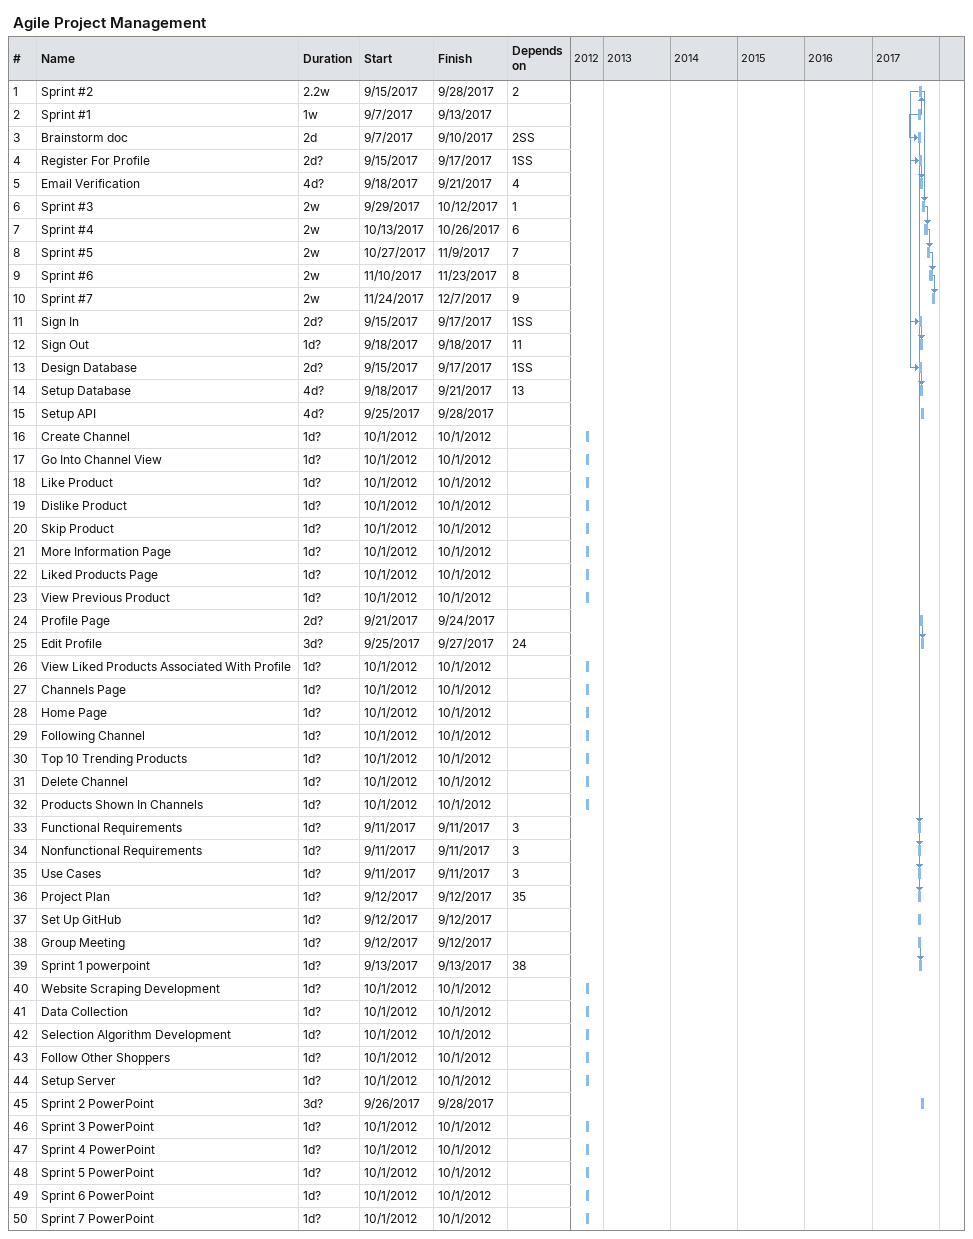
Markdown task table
Agile Project Management

| ID | Task | Duration | Start | Finish | Predecessors |
|---|---|---|---|---|---|
| 1 | Sprint #2 | 2.2w | 2017-09-15 | 2017-09-28 | 2 |
| 2 | Sprint #1 | 1w | 2017-09-07 | 2017-09-13 |  |
| 3 | Brainstorm doc | 2d | 2017-09-07 | 2017-09-10 | 2SS |
| 4 | Register For Profile | 2d? | 2017-09-15 | 2017-09-17 | 1SS |
| 5 | Email Verification | 4d? | 2017-09-18 | 2017-09-21 | 4 |
| 6 | Sprint #3 | 2w | 2017-09-29 | 2017-10-12 | 1 |
| 7 | Sprint #4 | 2w | 2017-10-13 | 2017-10-26 | 6 |
| 8 | Sprint #5 | 2w | 2017-10-27 | 2017-11-09 | 7 |
| 9 | Sprint #6 | 2w | 2017-11-10 | 2017-11-23 | 8 |
| 10 | Sprint #7 | 2w | 2017-11-24 | 2017-12-07 | 9 |
| 11 | Sign In | 2d? | 2017-09-15 | 2017-09-17 | 1SS |
| 12 | Sign Out | 1d? | 2017-09-18 | 2017-09-18 | 11 |
| 13 | Design Database | 2d? | 2017-09-15 | 2017-09-17 | 1SS |
| 14 | Setup Database | 4d? | 2017-09-18 | 2017-09-21 | 13 |
| 15 | Setup API | 4d? | 2017-09-25 | 2017-09-28 |  |
| 16 | Create Channel | 1d? | 2012-10-01 | 2012-10-01 |  |
| 17 | Go Into Channel View | 1d? | 2012-10-01 | 2012-10-01 |  |
| 18 | Like Product | 1d? | 2012-10-01 | 2012-10-01 |  |
| 19 | Dislike Product | 1d? | 2012-10-01 | 2012-10-01 |  |
| 20 | Skip Product | 1d? | 2012-10-01 | 2012-10-01 |  |
| 21 | More Information Page | 1d? | 2012-10-01 | 2012-10-01 |  |
| 22 | Liked Products Page | 1d? | 2012-10-01 | 2012-10-01 |  |
| 23 | View Previous Product | 1d? | 2012-10-01 | 2012-10-01 |  |
| 24 | Profile Page | 2d? | 2017-09-21 | 2017-09-24 |  |
| 25 | Edit Profile | 3d? | 2017-09-25 | 2017-09-27 | 24 |
| 26 | View Liked Products Associated With Profile | 1d? | 2012-10-01 | 2012-10-01 |  |
| 27 | Channels Page | 1d? | 2012-10-01 | 2012-10-01 |  |
| 28 | Home Page | 1d? | 2012-10-01 | 2012-10-01 |  |
| 29 | Following Channel | 1d? | 2012-10-01 | 2012-10-01 |  |
| 30 | Top 10 Trending Products | 1d? | 2012-10-01 | 2012-10-01 |  |
| 31 | Delete Channel | 1d? | 2012-10-01 | 2012-10-01 |  |
| 32 | Products Shown In Channels | 1d? | 2012-10-01 | 2012-10-01 |  |
| 33 | Functional Requirements | 1d? | 2017-09-11 | 2017-09-11 | 3 |
| 34 | Nonfunctional Requirements | 1d? | 2017-09-11 | 2017-09-11 | 3 |
| 35 | Use Cases | 1d? | 2017-09-11 | 2017-09-11 | 3 |
| 36 | Project Plan | 1d? | 2017-09-12 | 2017-09-12 | 35 |
| 37 | Set Up GitHub | 1d? | 2017-09-12 | 2017-09-12 |  |
| 38 | Group Meeting | 1d? | 2017-09-12 | 2017-09-12 |  |
| 39 | Sprint 1 powerpoint | 1d? | 2017-09-13 | 2017-09-13 | 38 |
| 40 | Website Scraping Development | 1d? | 2012-10-01 | 2012-10-01 |  |
| 41 | Data Collection | 1d? | 2012-10-01 | 2012-10-01 |  |
| 42 | Selection Algorithm Development | 1d? | 2012-10-01 | 2012-10-01 |  |
| 43 | Follow Other Shoppers | 1d? | 2012-10-01 | 2012-10-01 |  |
| 44 | Setup Server | 1d? | 2012-10-01 | 2012-10-01 |  |
| 45 | Sprint 2 PowerPoint | 3d? | 2017-09-26 | 2017-09-28 |  |
| 46 | Sprint 3 PowerPoint | 1d? | 2012-10-01 | 2012-10-01 |  |
| 47 | Sprint 4 PowerPoint | 1d? | 2012-10-01 | 2012-10-01 |  |
| 48 | Sprint 5 PowerPoint | 1d? | 2012-10-01 | 2012-10-01 |  |
| 49 | Sprint 6 PowerPoint | 1d? | 2012-10-01 | 2012-10-01 |  |
| 50 | Sprint 7 PowerPoint | 1d? | 2012-10-01 | 2012-10-01 |  |
